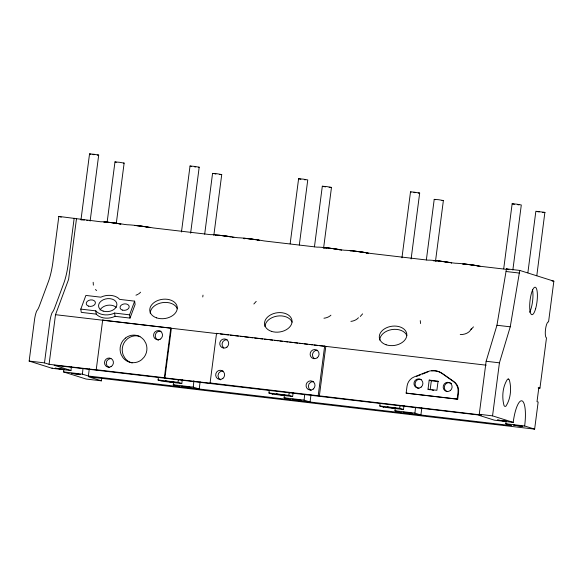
<?xml version="1.0" encoding="UTF-8"?>
<svg xmlns="http://www.w3.org/2000/svg" width="583" height="583" viewBox="0 0 583 583"><rect width="100%" height="100%" fill="white"/><g stroke="black" fill="none" stroke-linecap="round" stroke-linejoin="round"><path stroke-width="0.87" d="M71.512 366.671A23.087 5.888 -83.3 0 0 71.002 370.059L70.958 370.526L52.113 368.318L52.164 367.851M70.958 370.526L54.124 365.22L477.55 414.863L494.384 420.175L513.229 422.384L513.273 421.91A23.087 5.888 -83.3 0 1 521.953 400.849A23.087 5.888 -83.3 0 1 524.7 425.517L524.62 425.976L534.633 429.132L538.153 402.037L537.009 401.68L538.823 387.746L539.96 388.103L546.49 337.87A8.082 2.062 -83.3 0 1 545.528 329.235A8.082 2.062 -83.3 0 1 548.567 321.867L553.85 281.181L519.766 270.425L506.467 268.865L496.949 325.256L486.135 361.263L479.248 414.294L481.529 415.016L210.091 382.965L216.541 333.338L325.802 346.375L319.353 396.003M63.787 369.746A23.087 5.888 -83.3 0 1 63.583 371.458L63.511 371.918L86.087 379.037L101.435 380.837L101.697 378.331M52.113 368.318L29.15 361.074L34.484 319.98A12.913 3.294 -83.3 0 1 36.714 310.958L37.174 310.324A20.988 5.356 -83.3 0 0 39.389 305.893L48.345 281.764A31.883 8.133 -83.3 0 0 52.951 261.709L58.832 216.417L101.019 221.817A14.232 0.67 7.4 0 1 110.172 222.444A14.232 0.67 7.4 0 1 124.755 224.477L127.305 224.776A15.005 0.707 7.4 0 1 139.06 225.832A15.005 0.707 7.4 0 1 153.22 227.938L210.857 234.694A15.005 0.707 7.4 0 1 220.476 235.379A15.005 0.707 7.4 0 1 235.481 237.456L238.148 237.769A15.005 0.707 7.4 0 1 249.903 238.826A15.005 0.707 7.4 0 1 264.063 240.932L317.269 247.17A15.005 0.707 7.4 0 1 326.888 247.848A15.005 0.707 7.4 0 1 341.893 249.932L344.56 250.245A15.005 0.707 7.4 0 1 356.315 251.302A15.005 0.707 7.4 0 1 370.467 253.408L428.111 260.171A15.005 0.707 7.4 0 1 437.731 260.849A15.005 0.707 7.4 0 1 452.736 262.926L455.403 263.239A15.005 0.707 7.4 0 1 467.158 264.296A15.005 0.707 7.4 0 1 481.318 266.409L508.93 269.645L506.467 268.865M210.091 382.965L211.235 383.33L164.916 377.901L171.366 328.273L170.79 328.091L102.674 320.103L96.224 369.731L96.793 369.913L49.059 364.317L44.49 362.874L49.832 321.772A12.913 3.294 -83.3 0 1 52.055 312.758L52.71 311.854A20.988 5.356 -83.3 0 0 54.554 308.159L63.685 283.557A31.883 8.133 -83.3 0 0 68.291 263.509L74.172 218.217M49.059 364.317L55.509 314.689L68.605 279.395L76.46 218.938M80.971 219.857L89.542 153.897L94.162 154.284L98.695 155.093L90.132 221.052M107.097 222.531L114.968 161.921L119.588 162.307L124.128 163.116L116.25 223.726M506.059 421.604A23.087 5.888 -83.3 0 1 505.855 423.309L505.782 423.768L511.794 425.663L88.368 376.02L89.301 368.799M182.355 379.664A23.087 5.888 -83.3 0 0 181.845 383.053L181.787 383.519L161.841 381.18L158.073 379.992L158.423 377.339M181.466 231.99L190.029 166.031L194.656 166.41L199.189 167.219L190.619 233.178M164.916 377.901L164.348 377.718L170.79 328.091M179.258 386.675L173.26 384.787L173.326 384.321A23.087 5.888 -83.3 0 0 173.617 381.756M181.787 383.519L178.026 382.331L178.369 379.679M204.677 234.177L212.569 173.377L217.189 173.763L221.729 174.572L213.83 235.372M202.767 296.958L203.001 295.151M200.144 381.799L199.211 389.014L193.213 387.127L193.272 386.66A23.087 5.888 -83.3 0 0 193.847 380.684M293.198 392.665A23.087 5.888 -83.3 0 0 292.688 396.054L292.63 396.513L272.684 394.174L268.923 392.986L269.266 390.34M290.152 243.811L298.605 178.748L303.226 179.127L307.758 179.936L299.312 245.006M272.684 394.174L272.742 393.714M290.108 399.676L284.11 397.781L284.169 397.315A23.087 5.888 -83.3 0 0 284.46 394.749M292.63 396.513L288.869 395.325L289.212 392.68M314.448 246.842L322.319 186.225L326.939 186.611L331.479 187.42L323.601 248.03M310.994 394.793L310.054 402.008L304.056 400.12L304.115 399.654A23.087 5.888 -83.3 0 0 304.632 394.516M318.209 395.646L324.658 346.018M404.041 405.659A23.087 5.888 -83.3 0 0 403.538 409.047L403.472 409.514L383.527 407.174L379.766 405.987L380.109 403.334M401.949 257.839L410.512 191.88L413.952 192.113L419.673 193.068L411.11 258.961M383.527 407.174L383.585 406.708M400.951 412.669L394.953 410.775L395.012 410.315A23.087 5.888 -83.3 0 0 395.216 408.603M403.472 409.514L399.712 408.326L400.055 405.673M457.699 399.238L406.708 393.255L406.14 393.08L407.029 386.223A11.412 11.019 -72.5 0 1 414.221 376.895L427.441 371.699A16.331 15.77 -72.5 0 1 441.936 373.397L453.428 381.486A11.412 11.019 -72.5 0 1 458.019 392.206L457.123 399.056L457.699 399.238L458.588 392.381A11.412 11.019 -72.5 0 0 453.997 381.668L442.504 373.579A16.331 15.77 -72.5 0 0 431.704 370.926M426.348 259.967L434.218 199.357L438.839 199.736L443.379 200.545L435.508 261.155M421.837 407.787L420.897 415.009L414.899 413.114L414.958 412.655A23.087 5.888 -83.3 0 0 415.475 407.51M428.017 389.247L429.205 380.101L438.073 381.144L436.886 390.289L428.017 389.247L429.438 389.699M430.145 389.918L431.333 380.772L429.205 380.101M503.697 268.85L512.144 203.78L516.771 204.167L521.304 204.976L512.851 270.038M513.229 422.384L492.548 415.854L499.434 362.823L510.249 326.815L519.766 270.425M527.87 272.764L535.857 211.265L544.872 212.38L536.797 275.737M88.368 376.02L82.349 374.126L82.429 373.667A23.087 5.888 -83.3 0 0 82.946 368.529M80.797 309.107L85.876 295.428L100.852 297.184A13.854 9.692 -8.3 0 1 119.668 299.392L134.644 301.149L135.125 304.413L130.045 318.085L115.062 316.329A13.854 9.692 -8.3 0 1 96.253 314.128L81.27 312.371L80.797 309.107L95.78 310.863A13.854 9.692 -8.3 0 0 114.589 313.064L129.572 314.82L130.045 318.085M129.572 314.82L134.644 301.149M253.853 303.998L256.207 301.389M360.258 316.474L362.619 313.865M471.1 329.468L473.462 326.866M416.444 376.421L420.576 374.803M422.23 374.148L428.009 371.881M98.695 155.093L97.325 155.071M124.128 163.116L123.487 163.138M199.189 167.219L198.555 167.248M221.729 174.572L219.397 174.455M331.479 187.42L329.147 187.303M419.673 193.068L418.295 193.046M443.379 200.545L442.001 200.523M545.018 212.452L542.693 212.343M508.471 379.001L507.523 379.19C502.59 386.653 501.679 397.154 504.084 405.695L504.907 406.438L505.855 406.249C510.795 398.787 511.699 388.285 509.294 379.744L508.427 379.008M81.139 219.827L84.411 220.097M304.326 179.702L305.434 179.826M517.864 204.742L518.972 204.859M506.124 271.51L519.424 273.07M552.043 280.97L553.85 281.181M496.949 325.256L510.249 326.815M486.135 361.263L499.434 362.823M55.509 314.689L217.685 333.702L216.541 333.338M220.389 334.015L223.092 334.336M224.892 334.547L228.492 334.97M230.3 335.181L232.996 335.495M234.803 335.706L238.403 336.129M240.211 336.34L242.907 336.661M244.714 336.872L248.314 337.295M250.122 337.506L252.818 337.819M254.625 338.031L258.225 338.453M260.025 338.665L262.729 338.985M264.536 339.197L268.136 339.619M269.936 339.831L272.64 340.144M274.447 340.355L278.047 340.778M279.847 340.989L282.551 341.31M284.358 341.521L287.958 341.944M289.758 342.155L292.462 342.469M294.269 342.68L297.869 343.103M299.669 343.314L302.373 343.627M304.173 343.839L307.78 344.262M309.58 344.473L312.284 344.793M314.084 345.005L317.691 345.428M319.491 345.639L486.171 365.177M538.153 387.892L539.96 388.103M431.333 380.772L438.431 381.603M431.923 390.129L433.694 390.34M406.14 393.08L457.123 399.056M29.15 361.074L44.49 362.874M479.248 414.294L492.548 415.854M96.224 369.731L164.348 377.718M158.073 379.992L178.026 382.331M268.923 392.986L288.869 395.325M379.766 405.987L399.712 408.326M168.837 381.53L170.571 381.734M63.511 371.918L82.349 374.126M173.26 384.787L193.213 387.127M284.11 397.781L304.056 400.12M394.953 410.775L414.899 413.114M505.782 423.768L524.62 425.976M534.633 429.132L88.864 376.873L101.435 380.837M194.569 166.84L195.75 166.986M413.864 192.528L415.045 192.689M92.886 154.546L94.074 154.714M539.209 211.913L537.169 211.593M325.671 186.873L323.631 186.553M214.821 173.858L215.921 174.026M86.78 220.403L87.88 220.571M514.395 204.269L512.144 203.78M300.857 179.229L298.605 178.748M435.53 199.685L434.218 199.357M191.341 166.352L190.029 166.031M90.846 154.225L89.542 153.897M116.279 162.249L114.968 161.921M411.102 192.062L410.512 191.88M322.909 186.414L322.319 186.225M213.159 173.566L212.569 173.377M58.832 216.417L61.259 217.182M102.674 320.103L103.242 320.286M114.589 313.064L115.062 316.329M95.78 310.863L96.253 314.128M420.256 320.628L420.569 323.543M93.171 282.274L93.375 285.167M471.261 328.776A9.612 6.726 -8.3 0 1 460.249 334.533M463.004 263.982A9.233 0.437 7.4 0 1 474.475 265.294A9.233 0.437 7.4 0 1 479.714 266.489M104.947 222.444A9.233 0.437 7.4 0 1 108.423 222.298A9.233 0.437 7.4 0 1 120.9 224.076M134.979 225.453A9.233 0.437 7.4 0 1 139.104 225.876M139.884 225.971A9.233 0.437 7.4 0 1 147.346 227.035M147.929 227.137A9.233 0.437 7.4 0 1 150.261 227.64M215.484 235.284A9.415 0.445 7.4 0 1 219.937 235.364A9.415 0.445 7.4 0 1 231.189 236.895M232.653 237.179A9.415 0.445 7.4 0 1 233.863 237.558M243.592 238.258A9.233 0.437 7.4 0 1 259.45 240.32M341.201 250.027A9.233 0.437 7.4 0 1 341.157 250.245M323.47 247.943A9.233 0.437 7.4 0 1 328.914 248.132A9.233 0.437 7.4 0 1 340.312 249.801M350.128 250.952A9.233 0.437 7.4 0 1 355.863 251.295A9.233 0.437 7.4 0 1 365.825 252.687M367.261 252.964A9.233 0.437 7.4 0 1 368.441 253.335M451.286 262.933A9.233 0.437 7.4 0 1 451.242 263.152M433.555 260.849A9.233 0.437 7.4 0 1 436.601 260.798A9.233 0.437 7.4 0 1 446.374 262.007M447.074 262.117A9.233 0.437 7.4 0 1 450.397 262.707M140.561 292.185A9.612 6.726 -8.3 0 1 138.557 293.919M137.96 294.284A9.612 6.726 -8.3 0 1 135.956 295.18M96.581 290.56A9.612 6.726 -8.3 0 1 95.495 289.445M330.918 315.192A9.612 6.726 -8.3 0 1 323.959 318.223M358.45 317.728A9.612 6.726 -8.3 0 1 350.908 321.386M150.225 313.202A13.854 9.692 -8.3 0 1 162.227 302.672A13.854 9.692 -8.3 0 1 177.312 308.72M463.128 264.318A8.082 0.379 7.4 0 1 466.954 264.383M467.573 264.449A8.082 0.379 7.4 0 1 478.65 266.139M232.282 237.252A8.082 0.379 7.4 0 1 232.245 237.449M218.916 235.343A8.082 0.379 7.4 0 1 230.249 236.815M244.503 238.79A8.082 0.379 7.4 0 1 244.962 238.44A8.082 0.379 7.4 0 1 252.949 239.321M253.627 239.416A8.082 0.379 7.4 0 1 255.551 239.7M257.198 239.977A8.082 0.379 7.4 0 1 259.493 240.546M366.262 252.862A8.082 0.379 7.4 0 1 366.19 253.233M353.677 251.142A8.082 0.379 7.4 0 1 365.009 252.621M134.491 225.512A8.082 0.379 7.4 0 1 138.725 225.891M139.395 225.971A8.082 0.379 7.4 0 1 147.113 227.071M148.366 227.312A8.082 0.379 7.4 0 1 149.401 227.64M314.157 358.545A4.62 4.46 -72.5 0 1 317.48 350.274M311.096 390.464A4.62 4.46 -72.5 0 1 313.414 381.603M324.578 248.074A8.082 0.379 7.4 0 1 326.72 247.986M328.397 248.139A8.082 0.379 7.4 0 1 332.412 248.613M333.112 248.701A8.082 0.379 7.4 0 1 336.406 249.181M338.053 249.458A8.082 0.379 7.4 0 1 340.093 249.896M434.408 260.849A8.082 0.379 7.4 0 1 436.813 260.892M438.482 261.046A8.082 0.379 7.4 0 1 449.398 262.605M105.166 222.349A8.082 0.379 7.4 0 1 108.985 222.415M109.604 222.48A8.082 0.379 7.4 0 1 116.994 223.457M118.641 223.734A8.082 0.379 7.4 0 1 120.681 224.171M379.759 340.108A13.854 9.692 -8.3 0 1 391.761 329.584A13.854 9.692 -8.3 0 1 406.847 335.633M220.717 379.868A4.62 4.46 -72.5 0 1 223.027 371.007M223.77 347.949A4.62 4.46 -72.5 0 1 227.1 339.678M264.988 326.655A13.854 9.692 -8.3 0 1 276.991 316.124A13.854 9.692 -8.3 0 1 292.083 322.173M447.074 391.55A4.62 4.46 -72.5 0 1 444.924 385.035A4.62 4.46 -72.5 0 1 451.526 383.57M418.988 388.416A4.62 4.46 -72.5 0 1 415.264 382.732A4.62 4.46 -72.5 0 1 421.305 379.562M132.137 362.983A13.854 13.38 -72.5 0 1 124.973 358.181L123.232 355.091A13.854 13.38 -72.5 0 1 125.01 341.376L127.495 338.781A13.854 13.38 -72.5 0 1 139.986 336.435M158.423 340.166A4.62 4.46 -72.5 0 1 155.493 334.46A4.62 4.46 -72.5 0 1 161.105 331.326M109.342 367.574A4.62 4.46 -72.5 0 1 110.865 358.552M100.05 310.061A9.233 6.464 -8.3 0 1 107.491 305.303A9.233 6.464 -8.3 0 1 116.206 307.387M532.534 289.817A13.854 3.534 -83.3 0 1 529.612 312.299M125.36 338.104L122.882 340.698A13.854 13.38 -72.5 0 0 121.096 354.42L122.845 357.51A13.854 13.38 -72.5 0 0 141.654 359.718L144.139 357.124A13.854 13.38 -72.5 0 0 145.918 343.402L144.176 340.312A13.854 13.38 -72.5 0 0 125.36 338.104M55.239 368.201L64.225 369.425L55.239 368.201M71.527 373.339L80.52 374.563L71.527 373.339M165.521 381.129L174.506 382.353L165.521 381.129M181.823 386.267L190.816 387.498L181.823 386.267M276.364 394.123L285.357 395.347L276.364 394.123M292.666 399.268L301.659 400.492L292.666 399.268M387.207 407.116L396.2 408.34L387.207 407.116M403.516 412.261L412.502 413.485L403.516 412.261M497.51 420.051L506.496 421.276L497.51 420.051M513.798 425.189L522.783 426.413L513.798 425.189M156.616 317.873A13.854 9.692 -8.3 0 0 177.298 307.941A13.854 9.692 -8.3 0 0 156.659 300.996A13.854 9.692 -8.3 0 0 156.616 317.873M386.15 344.786A13.854 9.692 -8.3 0 0 406.839 334.853A13.854 9.692 -8.3 0 0 386.194 327.908A13.854 9.692 -8.3 0 0 386.15 344.786M317.32 357.729A4.62 4.46 -72.5 0 0 316.321 349.844A4.62 4.46 -72.5 0 0 310.163 354.807A4.62 4.46 -72.5 0 0 317.32 357.729M313.246 389.058A4.62 4.46 -72.5 0 0 312.255 381.173A4.62 4.46 -72.5 0 0 306.097 386.135A4.62 4.46 -72.5 0 0 313.246 389.058M271.379 331.333A13.854 9.692 -8.3 0 0 292.068 321.401A13.854 9.692 -8.3 0 0 271.423 314.456A13.854 9.692 -8.3 0 0 271.379 331.333M222.866 378.462A4.62 4.46 -72.5 0 0 221.875 370.577A4.62 4.46 -72.5 0 0 215.717 375.539A4.62 4.46 -72.5 0 0 222.866 378.462M226.933 347.125A4.62 4.46 -72.5 0 0 225.942 339.248A4.62 4.46 -72.5 0 0 219.784 344.21A4.62 4.46 -72.5 0 0 226.933 347.125M421.152 387.083A4.62 4.46 -72.5 0 0 420.161 379.198A4.62 4.46 -72.5 0 0 414.003 384.168A4.62 4.46 -72.5 0 0 421.152 387.083M450.368 390.508A4.62 4.46 -72.5 0 0 449.369 382.623A4.62 4.46 -72.5 0 0 443.211 387.593A4.62 4.46 -72.5 0 0 450.368 390.508M160.121 339.24A4.62 4.46 -72.5 0 0 160.449 331.268A4.62 4.46 -72.5 0 0 153.577 335.108A4.62 4.46 -72.5 0 0 160.121 339.24M111.04 366.649A4.62 4.46 -72.5 0 0 111.36 358.683A4.62 4.46 -72.5 0 0 104.495 362.517A4.62 4.46 -72.5 0 0 111.04 366.649M103.118 311.082A9.233 6.464 -8.3 0 0 116.906 304.464A9.233 6.464 -8.3 0 0 103.147 299.83A9.233 6.464 -8.3 0 0 103.118 311.082M88.521 306.126A4.62 3.228 -8.3 0 0 95.423 302.81A4.62 3.228 -8.3 0 0 88.536 300.5A4.62 3.228 -8.3 0 0 88.521 306.126M122.313 310.083A4.62 3.228 -8.3 0 0 129.207 306.775A4.62 3.228 -8.3 0 0 122.328 304.457A4.62 3.228 -8.3 0 0 122.313 310.083M535.617 308.75A13.854 3.534 -83.3 0 0 535.325 287.237A13.854 3.534 -83.3 0 0 529.685 306.877A13.854 3.534 -83.3 0 0 535.617 308.75"/></g></svg>
